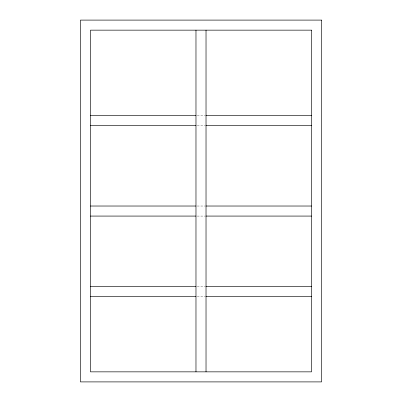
<?xml version="1.0" encoding="UTF-8"?>
<svg xmlns="http://www.w3.org/2000/svg" width="402" height="402" viewBox="0 0 402 402"><rect width="100%" height="100%" fill="white"/><g stroke="black" fill="none" stroke-linecap="round" stroke-linejoin="round"><path stroke-width="0.3" stroke-dasharray="2.01 1.51" d="M197.231 115.575L205.397 115.575M197.231 125.625L205.397 125.625M197.231 206.025L205.397 206.025M197.231 216.075L205.397 216.075M197.231 286.425L205.397 286.425M197.231 296.475L205.397 296.475"/><path stroke-width="0.6" d="M90.45 115.575L195.975 115.575M206.025 115.575L311.55 115.575M90.45 125.625L195.975 125.625M206.025 125.625L311.55 125.625M90.45 206.025L195.975 206.025M206.025 206.025L311.55 206.025M90.45 216.075L195.975 216.075M206.025 216.075L311.55 216.075M90.45 286.425L195.975 286.425M206.025 286.425L311.55 286.425M90.45 296.475L195.975 296.475M206.025 296.475L311.55 296.475M206.025 30.15L206.025 371.85M195.975 30.15L195.975 371.85M321.6 20.1L80.4 20.1L80.4 381.9L321.6 381.9L321.6 20.1M311.55 30.15L90.45 30.15L90.45 371.85L311.55 371.85L311.55 30.15"/></g></svg>
